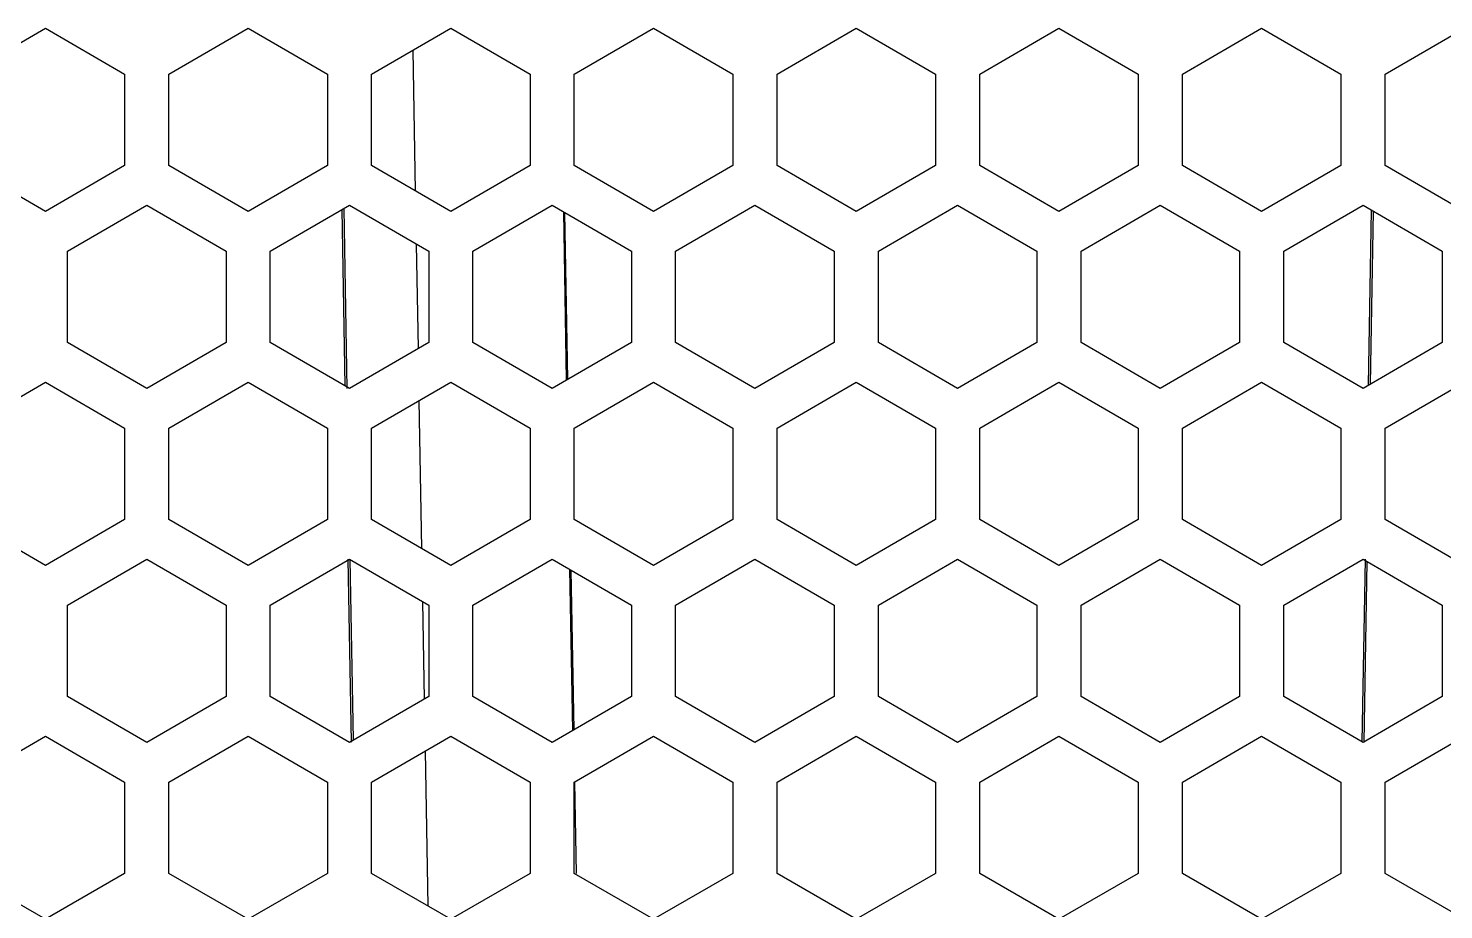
# Model space of a CAD drawing. Header units: millimetres. Extents: x 10297564 to 11610295, y -9287743 to -8409454.
# Drawn here: x 10490797 to 10491568, y -9078607 to -9078127 of the extents above; entities that cross this region are included whole.
import ezdxf

# ---------------------------------------------------------------- set-up
doc = ezdxf.new("R2010")
doc.units = ezdxf.units.MM
doc.header["$LTSCALE"] = 100
doc.layers.add('-0', color=7, linetype='Continuous')

# ---------------------------------------------------------------- blocks, each defined once
blk = doc.blocks.new('인버터 외형도')
at = {"layer": '-0', "linetype": 'Continuous'}
for p, q in [((91217.04, 52529.15), (91249.4, 52547.83)), ((91249.4, 52547.83), (91281.75, 52529.15)), ((91299.81, 52529.15), (91332.17, 52547.83)), ((91332.17, 52547.83), (91364.52, 52529.15)), ((91382.58, 52529.15), (91414.94, 52547.83)), ((91414.94, 52547.83), (91447.29, 52529.15)), ((91465.35, 52529.15), (91497.71, 52547.83)), ((91497.71, 52547.83), (91530.06, 52529.15)), ((91548.12, 52529.15), (91580.48, 52547.83)), ((91580.48, 52547.83), (91612.83, 52529.15)), ((91630.89, 52529.15), (91663.25, 52547.83)), ((91663.25, 52547.83), (91695.6, 52529.15)), ((91713.66, 52529.15), (91746.01, 52547.83)), ((91746.01, 52547.83), (91778.37, 52529.15)), ((91796.43, 52529.15), (91828.78, 52547.83)), ((91400.54, 52481.42), (91399.54, 52538.94)), ((91281.75, 52529.15), (91281.75, 52491.79)), ((91299.81, 52491.79), (91299.81, 52529.15)), ((91364.52, 52529.15), (91364.52, 52491.79)), ((91382.58, 52491.79), (91382.58, 52529.15)), ((91447.29, 52529.15), (91447.29, 52491.79)), ((91465.35, 52491.79), (91465.35, 52529.15)), ((91530.06, 52529.15), (91530.06, 52491.79)), ((91548.12, 52491.79), (91548.12, 52529.15)), ((91612.83, 52529.15), (91612.83, 52491.79)), ((91630.89, 52491.79), (91630.89, 52529.15)), ((91695.6, 52529.15), (91695.6, 52491.79)), ((91713.66, 52491.79), (91713.66, 52529.15)), ((91778.37, 52529.15), (91778.37, 52491.79)), ((91796.43, 52491.79), (91796.43, 52529.15)), ((91249.4, 52473.11), (91217.04, 52491.79)), ((91281.75, 52491.79), (91249.4, 52473.11)), ((91332.17, 52473.11), (91299.81, 52491.79)), ((91364.52, 52491.79), (91332.17, 52473.11)), ((91414.94, 52473.11), (91382.58, 52491.79)), ((91447.29, 52491.79), (91414.94, 52473.11)), ((91497.71, 52473.11), (91465.35, 52491.79)), ((91530.06, 52491.79), (91497.71, 52473.11)), ((91580.48, 52473.11), (91548.12, 52491.79)), ((91612.83, 52491.79), (91580.48, 52473.11)), ((91663.25, 52473.11), (91630.89, 52491.79)), ((91695.6, 52491.79), (91663.25, 52473.11)), ((91746.01, 52473.11), (91713.66, 52491.79)), ((91778.37, 52491.79), (91746.01, 52473.11)), ((91828.78, 52473.11), (91796.43, 52491.79)), ((91258.43, 52456.92), (91290.78, 52475.6)), ((91290.78, 52475.6), (91323.14, 52456.92)), ((91341.2, 52456.92), (91373.55, 52475.6)), ((91373.55, 52475.6), (91405.91, 52456.92)), ((91423.97, 52456.92), (91456.32, 52475.6)), ((91456.32, 52475.6), (91488.68, 52456.92)), ((91506.74, 52456.92), (91539.09, 52475.6)), ((91539.09, 52475.6), (91571.45, 52456.92)), ((91589.51, 52456.92), (91621.86, 52475.6)), ((91621.86, 52475.6), (91654.22, 52456.92)), ((91672.27, 52456.92), (91704.63, 52475.6)), ((91704.63, 52475.6), (91736.99, 52456.92)), ((91755.04, 52456.92), (91787.4, 52475.6)), ((91787.4, 52475.6), (91819.75, 52456.92)), ((91371.84, 52401.86), (91370.58, 52473.88)), ((91371.24, 52474.26), (91372.53, 52400.86)), ((91460.88, 52472.97), (91462.08, 52404.2)), ((91462.74, 52404.58), (91461.55, 52472.58)), ((91789.59, 52402.14), (91790.84, 52473.61)), ((91791.5, 52473.23), (91790.27, 52402.53)), ((91401.67, 52417.11), (91400.92, 52459.79)), ((91258.43, 52419.55), (91258.43, 52456.92)), ((91323.14, 52456.92), (91323.14, 52419.55)), ((91341.2, 52419.55), (91341.2, 52456.92)), ((91405.91, 52456.92), (91405.91, 52419.55)), ((91423.97, 52419.55), (91423.97, 52456.92)), ((91488.68, 52456.92), (91488.68, 52419.55)), ((91506.74, 52419.55), (91506.74, 52456.92)), ((91571.45, 52456.92), (91571.45, 52419.55)), ((91589.51, 52419.55), (91589.51, 52456.92)), ((91654.22, 52456.92), (91654.22, 52419.55)), ((91672.27, 52419.55), (91672.27, 52456.92)), ((91736.99, 52456.92), (91736.99, 52419.55)), ((91755.04, 52419.55), (91755.04, 52456.92)), ((91819.75, 52456.92), (91819.75, 52419.55)), ((91290.78, 52400.87), (91258.43, 52419.55)), ((91323.14, 52419.55), (91290.78, 52400.87)), ((91373.55, 52400.87), (91341.2, 52419.55)), ((91405.91, 52419.55), (91373.55, 52400.87)), ((91456.32, 52400.87), (91423.97, 52419.55)), ((91488.68, 52419.55), (91456.32, 52400.87)), ((91539.09, 52400.87), (91506.74, 52419.55)), ((91571.45, 52419.55), (91539.09, 52400.87)), ((91621.86, 52400.87), (91589.51, 52419.55)), ((91654.22, 52419.55), (91621.86, 52400.87)), ((91704.63, 52400.87), (91672.27, 52419.55)), ((91736.99, 52419.55), (91704.63, 52400.87)), ((91787.4, 52400.87), (91755.04, 52419.55)), ((91819.75, 52419.55), (91787.4, 52400.87)), ((91217.04, 52384.68), (91249.4, 52403.36)), ((91249.4, 52403.36), (91281.75, 52384.68)), ((91299.81, 52384.68), (91332.17, 52403.36)), ((91332.17, 52403.36), (91364.52, 52384.68)), ((91382.58, 52384.68), (91414.94, 52403.36)), ((91414.94, 52403.36), (91447.29, 52384.68)), ((91465.35, 52384.68), (91497.71, 52403.36)), ((91497.71, 52403.36), (91530.06, 52384.68)), ((91548.12, 52384.68), (91580.48, 52403.36)), ((91580.48, 52403.36), (91612.83, 52384.68)), ((91630.89, 52384.68), (91663.25, 52403.36)), ((91663.25, 52403.36), (91695.6, 52384.68)), ((91713.66, 52384.68), (91746.01, 52403.36)), ((91746.01, 52403.36), (91778.37, 52384.68)), ((91796.43, 52384.68), (91828.78, 52403.36)), ((91403.09, 52335.48), (91402.04, 52395.91)), ((91281.75, 52384.68), (91281.75, 52347.32)), ((91299.81, 52347.32), (91299.81, 52384.68)), ((91364.52, 52384.68), (91364.52, 52347.32)), ((91382.58, 52347.32), (91382.58, 52384.68)), ((91447.29, 52384.68), (91447.29, 52347.32)), ((91465.35, 52347.32), (91465.35, 52384.68)), ((91530.06, 52384.68), (91530.06, 52347.32)), ((91548.12, 52347.32), (91548.12, 52384.68)), ((91612.83, 52384.68), (91612.83, 52347.32)), ((91630.89, 52347.32), (91630.89, 52384.68)), ((91695.6, 52384.68), (91695.6, 52347.32)), ((91713.66, 52347.32), (91713.66, 52384.68)), ((91778.37, 52384.68), (91778.37, 52347.32)), ((91796.43, 52347.32), (91796.43, 52384.68)), ((91249.4, 52328.64), (91217.04, 52347.32)), ((91281.75, 52347.32), (91249.4, 52328.64)), ((91332.17, 52328.64), (91299.81, 52347.32)), ((91364.52, 52347.32), (91332.17, 52328.64)), ((91414.94, 52328.64), (91382.58, 52347.32)), ((91447.29, 52347.32), (91414.94, 52328.64)), ((91497.71, 52328.64), (91465.35, 52347.32)), ((91530.06, 52347.32), (91497.71, 52328.64)), ((91580.48, 52328.64), (91548.12, 52347.32)), ((91612.83, 52347.32), (91580.48, 52328.64)), ((91663.25, 52328.64), (91630.89, 52347.32)), ((91695.6, 52347.32), (91663.25, 52328.64)), ((91746.01, 52328.64), (91713.66, 52347.32)), ((91778.37, 52347.32), (91746.01, 52328.64)), ((91828.78, 52328.64), (91796.43, 52347.32)), ((91258.43, 52312.45), (91290.78, 52331.13)), ((91290.78, 52331.13), (91323.14, 52312.45)), ((91341.2, 52312.45), (91373.55, 52331.13)), ((91374.38, 52256.42), (91373.07, 52331.12)), ((91373.55, 52331.13), (91405.91, 52312.45)), ((91373.74, 52331.13), (91375.03, 52257.26)), ((91423.97, 52312.45), (91456.32, 52331.13)), ((91456.32, 52331.13), (91488.68, 52312.45)), ((91506.74, 52312.45), (91539.09, 52331.13)), ((91539.09, 52331.13), (91571.45, 52312.45)), ((91589.51, 52312.45), (91621.86, 52331.13)), ((91621.86, 52331.13), (91654.22, 52312.45)), ((91672.27, 52312.45), (91704.63, 52331.13)), ((91704.63, 52331.13), (91736.99, 52312.45)), ((91755.04, 52312.45), (91787.4, 52331.13)), ((91787.05, 52256.41), (91788.35, 52331.11)), ((91787.4, 52331.13), (91819.75, 52312.45)), ((91463.42, 52327.02), (91464.57, 52261.17)), ((91465.24, 52261.55), (91464.1, 52326.63)), ((91789, 52330.2), (91787.72, 52256.4)), ((91404.16, 52274.08), (91403.47, 52313.85)), ((91258.43, 52275.08), (91258.43, 52312.45)), ((91323.14, 52312.45), (91323.14, 52275.08)), ((91341.2, 52275.08), (91341.2, 52312.45)), ((91405.91, 52312.45), (91405.91, 52275.08)), ((91423.97, 52275.08), (91423.97, 52312.45)), ((91488.68, 52312.45), (91488.68, 52275.08)), ((91506.74, 52275.08), (91506.74, 52312.45)), ((91571.45, 52312.45), (91571.45, 52275.08)), ((91589.51, 52275.08), (91589.51, 52312.45)), ((91654.22, 52312.45), (91654.22, 52275.08)), ((91672.27, 52275.08), (91672.27, 52312.45)), ((91736.99, 52312.45), (91736.99, 52275.08)), ((91755.04, 52275.08), (91755.04, 52312.45)), ((91819.75, 52312.45), (91819.75, 52275.08)), ((91290.78, 52256.4), (91258.43, 52275.08)), ((91323.14, 52275.08), (91290.78, 52256.4)), ((91373.55, 52256.4), (91341.2, 52275.08)), ((91405.91, 52275.08), (91373.55, 52256.4)), ((91456.32, 52256.4), (91423.97, 52275.08)), ((91488.68, 52275.08), (91456.32, 52256.4)), ((91539.09, 52256.4), (91506.74, 52275.08)), ((91571.45, 52275.08), (91539.09, 52256.4)), ((91621.86, 52256.4), (91589.51, 52275.08)), ((91654.22, 52275.08), (91621.86, 52256.4)), ((91704.63, 52256.4), (91672.27, 52275.08)), ((91736.99, 52275.08), (91704.63, 52256.4)), ((91787.4, 52256.4), (91755.04, 52275.08)), ((91819.75, 52275.08), (91787.4, 52256.4)), ((91217.04, 52240.21), (91249.4, 52258.89)), ((91249.4, 52258.89), (91281.75, 52240.21)), ((91299.81, 52240.21), (91332.17, 52258.89)), ((91332.17, 52258.89), (91364.52, 52240.21)), ((91382.58, 52240.21), (91414.94, 52258.89)), ((91414.94, 52258.89), (91447.29, 52240.21)), ((91465.35, 52240.21), (91497.71, 52258.89)), ((91497.71, 52258.89), (91530.06, 52240.21)), ((91548.12, 52240.21), (91580.48, 52258.89)), ((91580.48, 52258.89), (91612.83, 52240.21)), ((91630.89, 52240.21), (91663.25, 52258.89)), ((91663.25, 52258.89), (91695.6, 52240.21)), ((91713.66, 52240.21), (91746.01, 52258.89)), ((91746.01, 52258.89), (91778.37, 52240.21)), ((91796.43, 52240.21), (91828.78, 52258.89)), ((91405.64, 52189.54), (91404.53, 52252.88)), ((91281.75, 52240.21), (91281.75, 52202.85)), ((91299.81, 52202.85), (91299.81, 52240.21)), ((91364.52, 52240.21), (91364.52, 52202.85)), ((91382.58, 52202.85), (91382.58, 52240.21)), ((91447.29, 52240.21), (91447.29, 52202.85)), ((91465.35, 52202.85), (91465.35, 52240.21)), ((91466.26, 52202.87), (91465.61, 52240.21)), ((91530.06, 52240.21), (91530.06, 52202.85)), ((91548.12, 52202.85), (91548.12, 52240.21)), ((91612.83, 52240.21), (91612.83, 52202.85)), ((91630.89, 52202.85), (91630.89, 52240.21)), ((91695.6, 52240.21), (91695.6, 52202.85)), ((91713.66, 52202.85), (91713.66, 52240.21)), ((91778.37, 52240.21), (91778.37, 52202.85)), ((91796.43, 52202.85), (91796.43, 52240.21)), ((91249.4, 52184.17), (91217.04, 52202.85)), ((91281.75, 52202.85), (91249.4, 52184.17)), ((91332.17, 52184.17), (91299.81, 52202.85)), ((91364.52, 52202.85), (91332.17, 52184.17)), ((91414.94, 52184.17), (91382.58, 52202.85)), ((91447.29, 52202.85), (91414.94, 52184.17)), ((91497.71, 52184.17), (91465.35, 52202.85)), ((91530.06, 52202.85), (91497.71, 52184.17)), ((91580.48, 52184.17), (91548.12, 52202.85)), ((91612.83, 52202.85), (91580.48, 52184.17)), ((91663.25, 52184.17), (91630.89, 52202.85)), ((91695.6, 52202.85), (91663.25, 52184.17)), ((91746.01, 52184.17), (91713.66, 52202.85)), ((91778.37, 52202.85), (91746.01, 52184.17)), ((91828.78, 52184.17), (91796.43, 52202.85))]:
    blk.add_line(p, q, dxfattribs=at)

msp = doc.modelspace()

# ---------------------------------------------------------------- block references
at = {"xscale": 1.333333333333333, "yscale": 1.333333333333333, "zscale": 1.333333333333333}
msp.add_blockref('인버터 외형도', (10369140.57, -9148190.99), dxfattribs=at)

doc.saveas('drawing.dxf')
